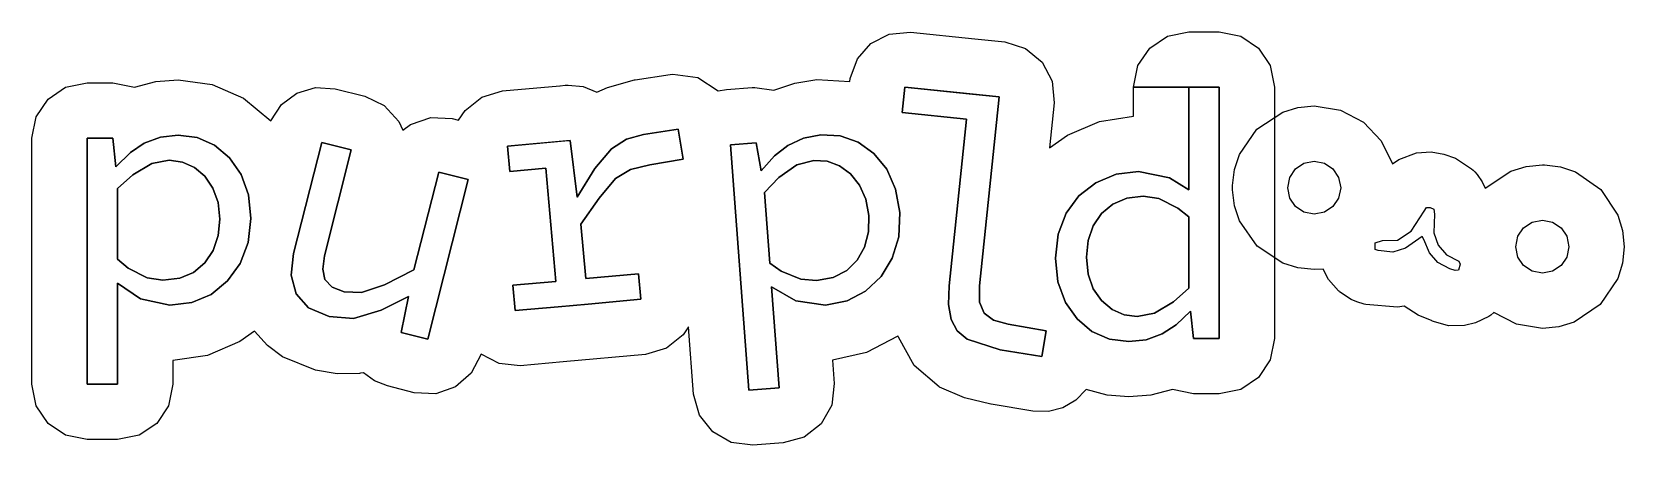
# Model space of a CAD drawing. Extents: x 0.5 to 76.7, y 0.5 to 20.2.
import ezdxf

# ---------------------------------------------------------------- set-up
doc = ezdxf.new("R2010")
doc.units = 0

msp = doc.modelspace()

# ---------------------------------------------------------------- linework, layer by layer
at = {"layer": 'Layer 1', "color": 7}
for points in [[(39.683481, 18.00614), (40.0276, 18.957535), (40.680265, 19.69107), (41.556518, 20.13779), (42.571405, 20.22874), (45.652209, 19.90783), (45.653797, 19.90783), (47.085455, 19.758743), (48.071589, 19.453538), (48.865834, 18.794203), (49.347441, 17.88098), (49.44289, 16.852984), (49.217465, 14.688775), (50.088208, 15.301152), (51.615348, 15.957761), (53.244683, 16.208566), (53.244683, 17.597124), (55.890513, 17.597124), (55.890513, 12.678817), (54.959181, 13.262249), (53.485983, 13.56689), (52.40655, 13.431433), (51.437052, 13.02505), (50.632786, 12.398531), (50.014654, 11.568812), (49.633654, 10.565533), (49.506654, 9.418308), (49.625254, 8.279539), (49.980787, 7.301644), (50.543853, 6.505765), (51.250785, 5.913086), (52.088951, 5.544879), (53.01185, 5.422178), (53.854381, 5.515212), (54.620515, 5.7945), (55.281178, 6.227371), (55.967242, 6.877888), (56.110646, 5.574366), (57.346778, 5.574366), (57.346778, 17.597124), (53.244683, 17.597124), (53.4526, 18.626998), (54.019613, 19.468005), (54.860619, 20.035029), (55.890513, 20.242951), (57.346778, 20.242951), (58.376671, 20.035018), (59.217677, 19.467993), (59.784691, 18.62699), (59.992608, 17.597124), (59.992608, 5.574366), (59.784691, 4.544518), (59.217677, 3.703507), (58.376671, 3.136468), (57.346778, 2.928536), (56.110646, 2.928536), (55.103114, 3.128508), (54.072365, 2.862804), (53.01185, 2.776348), (51.97356, 2.863175), (50.974561, 3.124884), (50.476583, 2.617977), (49.863709, 2.261655), (49.169278, 2.079858), (48.426626, 2.096529), (46.434846, 2.42313), (46.414473, 2.42649), (45.160647, 2.726273), (43.961788, 3.245824), (43.937711, 3.259768), (42.753471, 4.274731), (42.004403, 5.642814), (41.984824, 5.702769), (41.97477, 5.695016), (41.963128, 5.686761), (40.46969, 4.902938), (38.84052, 4.543154), (38.924922, 3.413755), (38.799509, 2.389078), (38.29151, 1.490369), (37.478149, 0.854527), (36.483614, 0.578272), (35.031318, 0.469767), (33.988861, 0.600392), (33.107932, 1.103211), (32.479812, 1.899668), (32.195782, 2.911206), (31.955012, 6.130388), (31.692281, 5.751611), (30.888941, 5.103343), (29.898673, 4.811865), (25.952126, 4.456345), (25.949533, 4.456345), (23.894623, 4.271084), (22.88674, 4.374774), (22.020344, 4.828666), (21.554402, 3.90804), (20.800421, 3.253286), (19.857096, 2.923333), (18.823123, 2.977114), (17.542832, 3.30189), (16.919841, 3.547003), (16.394065, 3.926914), (16.250926, 3.906488), (16.207508, 3.901329), (15.142148, 3.882044), (14.099628, 4.052485), (12.521883, 4.699691), (11.803671, 5.230313), (11.180695, 5.92187), (10.488229, 5.431465), (10.475846, 5.423977), (8.928426, 4.75365), (7.277064, 4.516273), (7.277064, 3.383804), (7.069144, 2.353922), (6.502124, 1.512915), (5.661117, 0.945895), (4.631234, 0.737974), (3.174996, 0.737974), (2.145119, 0.945895), (1.304111, 1.512915), (0.737088, 2.353922), (0.529166, 3.383804), (0.529166, 15.152324), (0.737088, 16.182195), (1.304111, 17.023204), (2.145119, 17.59023), (3.174996, 17.798154), (4.411101, 17.798154), (5.434297, 17.592203), (6.463439, 17.86178), (7.52691, 17.95058), (9.154105, 17.728784), (10.660314, 17.065365), (11.961797, 15.980945), (12.474125, 16.766788), (13.211039, 17.315227), (14.095313, 17.580284), (15.049719, 17.515976), (16.461243, 17.158128), (17.393266, 16.714045), (18.084407, 15.947105), (18.279219, 15.544277), (18.643021, 15.8055), (19.615912, 16.150513), (20.646787, 16.096965), (20.951666, 16.019706), (21.257074, 16.474445), (22.060474, 17.122571), (23.050762, 17.413927), (25.799674, 17.661709), (25.801764, 17.661709), (26.052641, 17.684463), (26.1857, 17.692982), (26.910297, 17.621743), (27.569549, 17.364846), (28.065906, 17.585244), (29.362363, 17.940764), (29.404696, 17.947485), (31.065219, 18.199151), (31.199363, 18.215944), (32.387704, 18.061685), (33.363123, 17.422208), (33.760262, 17.482665), (34.992954, 17.574634), (35.119689, 17.58109), (36.028796, 17.445438), (37.034774, 17.79099), (38.088575, 17.958862), (39.665754, 17.870226), (39.666019, 17.871258), (39.683481, 18.00614), (39.683481, 18.00614)], [(42.171355, 16.38454), (45.253218, 16.063627), (44.42375, 8.097192), (44.39415, 7.197997), (44.511592, 6.487733), (44.808123, 5.941803), (45.281264, 5.539203), (46.862941, 5.034088), (48.854722, 4.707487), (49.068769, 5.944889), (47.245263, 6.25416), (46.545904, 6.446108), (46.091417, 6.782796), (45.878957, 7.315667), (45.871284, 8.09952), (46.811347, 17.127119), (42.297561, 17.597124), (42.171355, 16.38454), (42.171355, 16.38454)], [(45.379424, 17.276211), (45.379689, 17.276211), (46.811347, 17.127119), (45.871284, 8.09952), (45.878957, 7.315667), (46.091417, 6.782796), (46.545904, 6.446108), (47.245263, 6.25416), (49.068769, 5.944889), (48.854722, 4.707487), (46.862941, 5.034088), (45.281264, 5.539203), (44.808123, 5.941803), (44.511592, 6.487733), (44.39415, 7.197997), (44.42375, 8.097192), (45.253218, 16.063627), (42.171355, 16.38454), (42.297561, 17.597124), (45.379424, 17.276211), (45.379424, 17.276211)], [(57.346778, 5.574366), (56.110646, 5.574366), (55.967242, 6.877888), (55.281178, 6.22738), (54.620515, 5.7945), (53.854381, 5.515212), (53.01185, 5.422178), (52.088951, 5.544879), (51.250785, 5.913086), (50.543853, 6.505765), (49.980787, 7.301644), (49.625254, 8.279539), (49.506654, 9.418308), (49.633654, 10.565533), (50.014654, 11.568812), (50.632786, 12.398531), (51.437052, 13.02505), (52.40655, 13.431433), (53.485983, 13.56689), (54.959181, 13.262249), (55.890513, 12.678817), (55.890513, 17.597124), (57.346778, 17.597124), (57.346778, 5.574366), (57.346778, 5.574366)], [(76.717958, 9.965042), (76.638439, 9.176088), (76.410372, 8.441253), (75.571519, 7.196905), (74.32726, 6.35794), (73.592433, 6.129833), (72.803452, 6.050298), (71.562492, 6.251272), (70.48544, 6.810445), (70.330924, 6.693156), (70.242289, 6.631905), (70.236732, 6.627777), (70.236468, 6.628042), (69.604114, 6.316948), (69.074948, 6.18931), (68.31586, 6.185421), (67.591696, 6.386954), (67.535604, 6.406612), (67.524227, 6.410475), (66.860984, 6.685046), (66.1902, 7.112255), (65.87323, 7.071933), (64.364313, 7.19544), (64.282821, 7.215072), (63.925899, 7.328261), (63.65523, 7.445286), (63.101723, 7.807024), (63.101458, 7.806256), (63.076058, 7.828746), (63.045366, 7.854569), (63.045896, 7.855363), (62.57765, 8.396825), (62.318557, 8.896894), (61.886228, 8.87287), (61.109306, 8.949977), (60.384579, 9.171271), (59.151763, 9.986374), (58.307884, 11.198083), (58.069328, 11.915136), (57.973046, 12.686305), (57.971987, 12.787349), (57.973046, 12.888102), (58.069013, 13.657894), (58.306954, 14.374541), (59.149481, 15.587388), (60.382086, 16.404605), (61.107624, 16.626716), (61.886228, 16.704156), (63.150315, 16.49554), (64.241215, 15.916185), (65.091312, 15.035836), (65.632988, 13.924236), (65.936465, 14.128864), (66.784949, 14.448861), (67.483217, 14.497058), (68.094139, 14.398871), (68.093875, 14.398342), (68.653468, 14.200698), (69.420494, 13.688571), (69.485846, 13.625283), (69.568925, 13.538447), (69.678727, 13.411606), (69.918174, 13.069236), (70.070839, 12.769781), (71.302506, 13.583611), (72.026773, 13.804589), (72.803452, 13.881585), (72.904787, 13.880288), (73.676728, 13.783885), (74.394121, 13.545031), (75.605618, 12.700301), (76.419992, 11.466753), (76.640981, 10.741877), (76.717958, 9.965042), (76.717958, 9.965042)], [(4.631234, 3.383804), (4.631234, 8.220435), (5.731953, 7.46468), (7.137285, 7.159774), (8.178786, 7.291067), (9.101761, 7.684813), (9.889144, 8.323979), (10.490293, 9.157852), (10.883916, 10.161273), (11.015067, 11.308621), (10.896537, 12.44738), (10.540934, 13.425285), (9.986398, 14.221154), (9.270988, 14.813843), (8.437049, 15.18205), (7.52691, 15.30475), (6.680182, 15.20743), (5.90118, 14.915363), (5.242014, 14.470477), (4.543657, 13.790383), (4.411101, 15.152324), (3.174996, 15.152324), (3.174996, 3.383804), (4.631234, 3.383804), (4.631234, 3.383804)], [(7.52691, 15.30475), (8.437049, 15.18205), (9.270988, 14.813843), (9.986398, 14.221154), (10.540934, 13.425285), (10.896537, 12.44738), (11.015067, 11.308621), (10.883916, 10.161273), (10.490293, 9.157852), (9.889144, 8.323979), (9.101761, 7.684813), (8.178786, 7.291067), (7.137285, 7.159774), (5.731953, 7.46468), (4.631234, 8.220435), (4.631234, 3.383804), (3.174996, 3.383804), (3.174996, 15.152324), (4.411101, 15.152324), (4.543657, 13.790383), (5.242014, 14.470477), (5.90118, 14.915363), (6.680182, 15.20743), (7.52691, 15.30475), (7.52691, 15.30475)], [(29.801042, 15.331632), (28.988243, 15.105281), (28.264344, 14.648981), (27.465038, 13.710029), (26.621019, 12.335679), (26.290105, 15.049216), (23.288225, 14.778944), (23.397498, 13.564561), (25.117552, 13.719581), (25.605126, 8.305974), (23.547887, 8.120449), (23.657186, 6.906304), (25.714425, 7.091829), (25.714689, 7.091565), (27.148332, 7.220761), (27.148068, 7.221025), (29.661077, 7.447111), (29.551804, 8.661256), (27.038795, 8.43517), (26.80411, 11.041974), (27.678292, 12.284006), (28.460929, 13.221688), (29.169482, 13.659388), (30.101872, 13.879521), (31.691752, 14.158841), (31.461565, 15.583039), (29.801042, 15.331632), (29.801042, 15.331632)], [(31.691752, 14.158841), (30.101872, 13.879521), (29.169482, 13.659388), (28.460929, 13.221688), (27.678292, 12.284006), (26.80411, 11.041974), (27.038795, 8.43517), (29.551804, 8.661256), (29.661077, 7.447111), (27.148068, 7.221025), (27.148332, 7.220761), (25.714689, 7.091565), (25.714425, 7.091829), (23.657186, 6.906304), (23.547887, 8.120449), (25.605126, 8.305974), (25.117552, 13.719581), (23.397498, 13.564561), (23.288225, 14.778944), (26.037137, 15.026488), (26.290105, 15.049216), (26.621019, 12.335679), (27.465038, 13.710029), (28.264344, 14.648981), (28.988243, 15.105281), (29.801042, 15.331632), (31.461565, 15.583039), (31.691752, 14.158841), (31.691752, 14.158841)], [(40.06157, 14.960581), (39.202502, 15.265671), (38.285689, 15.320255), (37.448747, 15.160175), (36.693958, 14.810985), (36.069542, 14.318256), (35.423695, 13.588056), (35.190068, 14.936292), (33.957376, 14.844058), (34.834204, 3.108109), (36.2865, 3.216614), (35.925873, 8.040095), (37.080249, 7.368292), (38.504235, 7.169088), (39.533099, 7.377513), (40.424049, 7.838827), (41.161673, 8.534925), (41.699075, 9.411323), (42.016839, 10.441262), (42.062347, 11.595164), (41.85918, 12.721871), (41.431581, 13.6705), (40.819204, 14.422855), (40.06157, 14.960581), (40.06157, 14.960581)], [(38.285689, 15.320255), (39.202502, 15.265671), (40.06157, 14.960581), (40.819204, 14.422855), (41.431581, 13.6705), (41.85918, 12.721871), (42.062347, 11.595164), (42.016839, 10.441262), (41.699075, 9.411323), (41.161673, 8.534925), (40.424049, 7.838827), (39.533099, 7.377513), (38.504235, 7.169088), (37.080249, 7.368292), (35.925873, 8.040095), (36.2865, 3.216614), (34.834204, 3.108109), (33.957376, 14.844058), (35.190068, 14.936292), (35.423695, 13.588056), (36.069542, 14.318256), (36.693958, 14.810985), (37.448747, 15.160175), (38.285689, 15.320255), (38.285689, 15.320255)], [(13.051112, 9.633017), (12.941049, 8.595431), (13.176445, 7.71479), (13.773761, 7.03931), (14.749735, 6.617194), (15.915805, 6.531152), (17.239752, 6.929322), (18.544834, 7.580699), (18.192912, 5.866598), (19.473468, 5.541796), (21.408231, 13.174407), (19.99668, 13.532256), (18.810211, 8.852709), (17.407947, 8.144208), (16.301832, 7.778343), (15.468289, 7.797472), (14.895107, 8.034568), (14.554393, 8.396144), (14.445144, 8.895445), (14.525183, 9.521389), (15.811163, 14.593419), (14.399374, 14.951294), (13.051112, 9.633017), (13.051112, 9.633017)], [(15.811163, 14.593419), (14.525183, 9.521389), (14.445144, 8.895445), (14.554393, 8.396144), (14.895107, 8.034568), (15.468289, 7.797472), (16.301832, 7.778343), (17.407947, 8.144208), (18.810211, 8.852709), (19.99668, 13.532256), (21.408231, 13.174407), (19.473468, 5.541796), (18.192912, 5.866598), (18.544834, 7.580699), (17.239752, 6.929322), (15.915805, 6.531152), (14.749735, 6.617194), (13.773761, 7.03931), (13.176445, 7.71479), (12.941049, 8.595431), (13.051112, 9.633017), (14.399374, 14.951294), (15.811163, 14.593419), (15.811163, 14.593419)], [(7.103445, 14.102512), (7.734191, 14.013628), (8.305684, 13.746965), (8.805226, 13.332112), (9.186242, 12.764859), (9.440288, 12.078951), (9.524988, 11.274516), (9.444565, 10.495614), (9.203308, 9.784438), (8.809529, 9.191805), (8.271844, 8.734625), (7.607277, 8.455216), (6.798804, 8.362039), (6.053633, 8.480626), (5.139207, 8.937957), (4.631234, 9.361978), (4.631234, 12.754779), (5.359367, 13.408246), (6.273766, 13.950059), (7.103445, 14.102512), (7.103445, 14.102512)], [(7.103445, 14.102512), (6.273766, 13.950059), (5.359367, 13.408246), (4.631234, 12.754779), (4.631234, 9.361978), (5.139207, 8.937957), (6.053633, 8.480626), (6.798804, 8.362039), (7.607277, 8.455216), (8.271844, 8.734625), (8.809529, 9.191805), (9.203308, 9.784438), (9.444565, 10.495614), (9.524988, 11.274516), (9.440288, 12.078961), (9.186242, 12.764859), (8.805226, 13.332112), (8.305684, 13.746965), (7.734191, 14.013628), (7.103445, 14.102512), (7.103445, 14.102512)], [(37.953108, 14.089838), (38.588901, 14.048282), (39.178657, 13.825017), (39.707724, 13.448443), (40.129833, 12.911094), (40.434169, 12.246065), (40.578566, 11.450226), (40.556407, 10.667444), (40.368751, 9.940224), (40.020328, 9.319956), (39.518117, 8.824028), (38.876205, 8.495836), (38.076933, 8.342645), (37.324988, 8.405457), (36.379104, 8.793283), (35.840942, 9.178781), (35.588001, 12.561527), (36.265598, 13.267673), (37.137134, 13.876161), (37.953108, 14.089838), (37.953108, 14.089838)], [(39.178657, 13.825017), (38.588901, 14.048282), (37.953108, 14.089838), (37.137134, 13.876161), (36.265598, 13.267673), (35.588001, 12.561527), (35.840942, 9.178781), (36.379104, 8.793283), (37.324988, 8.405457), (38.076933, 8.342645), (38.876205, 8.495836), (39.518117, 8.824028), (40.020328, 9.319956), (40.368751, 9.940224), (40.556407, 10.667444), (40.578566, 11.450226), (40.434169, 12.246078), (40.129833, 12.911121), (39.707724, 13.448446), (39.178657, 13.825017), (39.178657, 13.825017)], [(63.155168, 12.787455), (63.055462, 12.293565), (62.783562, 11.89029), (62.380296, 11.618415), (61.886493, 11.518726), (61.392578, 11.618415), (60.989325, 11.89029), (60.717487, 12.293565), (60.617817, 12.787455), (60.717487, 13.281679), (60.989325, 13.685691), (61.392578, 13.958303), (61.886493, 14.058326), (62.380296, 13.958303), (62.783562, 13.685691), (63.055462, 13.281679), (63.155168, 12.787455), (63.155168, 12.787455)], [(53.706116, 12.38169), (54.451181, 12.263078), (55.36558, 11.806011), (55.890513, 11.386408), (55.890513, 7.979638), (55.162381, 7.318683), (54.247982, 6.776605), (53.418249, 6.624417), (52.795983, 6.708994), (52.215984, 6.962898), (51.712185, 7.386234), (51.318519, 7.945004), (51.077186, 8.647845), (50.996786, 9.469213), (51.077186, 10.256579), (51.318519, 10.959292), (51.712251, 11.547761), (52.249851, 11.992303), (52.91875, 12.28434), (53.706116, 12.38169), (53.706116, 12.38169)], [(53.706116, 12.38169), (52.91875, 12.28434), (52.249851, 11.992303), (51.712251, 11.547761), (51.318519, 10.959292), (51.077186, 10.256579), (50.996786, 9.469213), (51.077186, 8.647845), (51.318519, 7.945004), (51.712185, 7.386234), (52.215984, 6.962898), (52.795983, 6.708994), (53.418249, 6.624417), (54.247982, 6.776605), (55.162381, 7.318683), (55.890513, 7.979638), (55.890513, 11.386408), (55.36558, 11.806011), (54.451181, 12.263078), (53.706116, 12.38169), (53.706116, 12.38169)], [(68.639445, 8.818392), (68.384387, 8.91269), (67.80151, 9.210584), (67.407017, 9.664925), (67.132645, 10.312148), (67.055056, 10.459756), (66.890551, 10.342152), (66.254229, 9.889953), (65.64463, 9.707788), (64.946924, 9.776368), (64.803256, 9.832089), (64.807489, 10.1557), (65.150389, 10.262857), (65.87905, 10.273572), (66.522748, 10.700054), (67.145609, 11.666602), (67.265697, 11.841266), (67.43718, 11.835908), (67.614979, 11.75447), (67.638527, 11.525156), (67.612863, 10.631474), (67.81593, 10.042115), (68.221404, 9.574914), (68.804545, 9.264162), (68.875188, 9.120572), (68.78523, 8.839823), (68.639445, 8.818392), (68.639445, 8.818392)], [(74.072128, 9.964963), (73.972458, 9.471073), (73.70062, 9.067798), (73.297366, 8.795923), (72.803452, 8.696234), (72.309538, 8.795923), (71.906284, 9.067798), (71.634446, 9.471073), (71.534777, 9.964963), (71.634446, 10.460091), (71.906284, 10.864002), (72.309538, 11.136112), (72.803452, 11.235834), (73.297366, 11.136112), (73.70062, 10.864002), (73.972458, 10.460091), (74.072128, 9.964963), (74.072128, 9.964963)]]:
    msp.add_lwpolyline(points, close=True, dxfattribs=at)

doc.saveas('drawing.dxf')
